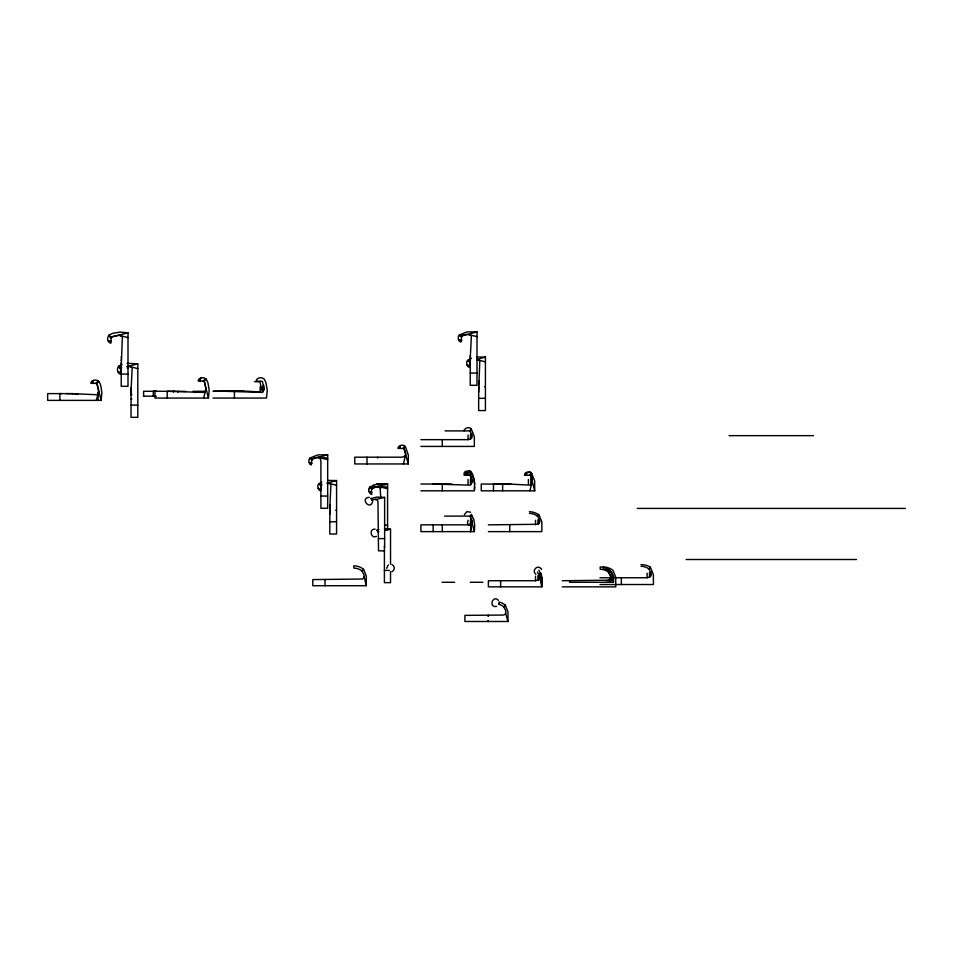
<?xml version="1.0" encoding="UTF-8"?>
<svg xmlns="http://www.w3.org/2000/svg" width="953" height="953" viewBox="0 0 953 953"><rect width="100%" height="100%" fill="white"/><g stroke="black" fill="none" stroke-linecap="round" stroke-linejoin="round"><path stroke-width="1.43" d="M128 337.624L119.995 335.563A8.422 4.622 -18.9 0 0 118.196 335.444L111.251 336.981L110.977 343.068L110.167 342.973A3.347 2.525 74.5 0 1 108.63 341.793L108.07 340.709A4.741 3.574 74.5 0 1 107.892 340.185A5.301 5.301 0 0 1 108.571 335.766A5.551 5.551 0 0 1 109.166 335.039A19.62 18.143 -24.1 0 1 113.24 333.216L120.149 332.085L128 332.859L128 386.31L121.222 386.31L121.245 366.56M127.547 363.272L137.804 363.879L137.804 417.343L131.026 417.343L131.133 387.728M327.808 480.431L336.576 480.55L336.576 534.014L329.809 534.014L329.833 512.571M477 336.623L467.732 334.443A8.315 5.122 -25.1 0 0 464.147 334.991C459.096 334.455 463.182 341.853 460.668 341.972A3.347 2.525 74.5 0 1 459.143 340.793L458.572 339.709A4.741 3.574 74.5 0 1 458.393 339.173L458.262 336.981A3.193 3.193 0 0 1 459.691 334.872L467.125 331.906L477 331.858L477 385.31L470.234 385.31L470.258 364.225M476.643 356.994L485.422 357.113L485.422 410.576L478.656 410.576L478.68 389.134M121.245 367.096L122.353 336.969A4.705 2.907 -25.2 0 0 121.65 336.147L120.388 335.635M470.246 366.607L470.282 361.401M478.668 392.207L479.776 361.223A4.705 2.907 -25.2 0 0 479.073 360.401L477 359.757M121.257 364.796L121.269 362.45M329.821 514.251L329.917 504.673M131.073 393.47L131.061 395.245M329.845 511.892L330.274 510.189M470.27 363.2L470.341 355.54M478.68 388.455L478.692 386.573M131.085 392.219L131.109 389.991M470.282 360.353L470.305 358.197M121.281 360.853L121.293 359.305M329.869 508.437L329.881 506.77M478.728 383.451L478.704 385M470.317 357.339L471.366 335.968A4.705 2.907 -25.2 0 0 470.651 335.146L469.4 334.634M420.904 490.807L474.368 490.807L474.606 482.957L473.176 476.047A21.74 19.751 65.3 0 0 471.306 471.961A3.133 3.133 0 0 0 469.686 470.675L465.469 471.413A3.335 2.525 -15.5 0 0 464.29 472.879L464.123 473.784L470.246 474.058L471.783 481.003A8.422 4.622 71.1 0 1 471.664 482.802L471.08 484.446A4.705 2.907 64.8 0 1 470.258 485.16L433.15 484.029M478.74 382.594L478.763 380.807M121.317 357.971L121.329 356.589M131.121 389.003L132.157 367.989A4.705 2.907 -25.2 0 0 131.454 367.167L129.799 366.583A8.422 4.622 -18.9 0 0 128 366.464L127.011 366.524M329.905 505.602L330.941 484.66A4.705 2.907 -25.2 0 0 330.226 483.838L327.308 483.135M368.775 489.52L368.966 491.224A4.741 3.574 74.7 0 0 369.145 491.76L369.716 492.832A3.347 2.525 74.7 0 0 371.241 494.011C371.646 489.532 370.681 487.436 376.221 486.602A5.373 2.776 -25.4 0 1 378.246 486.53L387.573 488.686M529.939 490.807L532.131 481.527A8.315 5.122 64.9 0 0 531.571 477.941C532.119 472.891 524.71 476.976 524.603 474.463A3.347 2.525 -15.5 0 1 525.818 472.902L526.866 472.366A4.741 3.574 -15.5 0 1 527.39 472.188L529.594 472.057A3.193 3.193 0 0 1 531.178 472.879L529.523 475.273M524.472 475.273L524.626 474.38M474.689 486.757L474.523 489.425M542.174 582.902L541.828 586.857L488.377 586.857L488.377 580.734L535.515 580.734L538.29 580.02M470.639 531.631L471.783 521.339L470.222 516.371L474.368 531.631L420.904 531.631L420.904 524.853L468.435 524.853L470.806 524.055L471.759 521.982A5.325 2.752 64.6 0 0 471.723 520.636M97.909 400.379L98.504 391.504M368.775 489.532L368.835 489.008A3.193 3.193 0 0 1 370.264 486.923M408.229 463.956L404.072 448.672L405.525 452.604A5.373 2.788 64.6 0 1 405.585 454.617L405.525 454.903A6.457 3.979 49.1 0 1 404.572 456.463L401.916 457.19L354.766 457.19L354.766 463.956L408.229 463.956L408.349 455.177L405.704 447.422L405.168 446.623L403.762 448.434L398.02 448.434L398.116 447.624A3.347 2.525 -15.5 0 1 399.295 446.087L400.379 445.527A4.741 3.574 -15.5 0 1 400.903 445.349L403.107 445.218A3.193 3.193 0 0 1 405.216 446.647M474.368 531.631L474.677 525.174L473.844 519.659L471.306 514.298L470.21 516.347M504.423 484.064L511.022 484.136L481.253 484.029L481.253 490.807L534.716 490.807L534.657 480.92L531.655 473.462A3.109 3.109 0 0 0 530.023 472.176L525.818 472.914M366.25 585.714L366.297 576.077L363.593 569.346A15.308 15.308 0 0 0 353.825 565.82L353.825 568.107A13.008 13.008 0 0 1 362.128 571.109L364.07 575.112A4.431 2.835 56.6 0 1 364.141 576.565L366.25 585.714L312.798 585.714L312.798 579.591L362.474 579.019A7.529 4.872 55.2 0 0 363.939 577.315A4.896 3.133 56.6 0 0 364.141 576.565M507.937 621.487L505.602 613.136A8.708 5.361 49 0 1 503.601 615.054L464.897 615.364L464.897 621.487L507.937 621.487L507.985 611.85L505.281 605.131A15.236 15.141 39.7 0 0 499.015 601.998A3.526 3.526 0 0 1 498.812 604.154M471.664 482.802L471.783 481.527A8.315 5.122 64.9 0 0 471.235 477.941L469.996 475.344L471.306 473.462A3.133 3.133 0 0 0 469.686 472.176L465.469 472.914A3.335 2.525 -15.5 0 0 464.29 474.38L464.123 475.273L469.972 475.333M470.377 531.631L471.759 521.982M372.659 501.528C370.109 511.094 359.531 497.919 369.228 497.347M464.361 514.644L466.851 511.594L470.568 512.237M92.739 383.356L93.251 380.45A4.741 3.574 -15.5 0 1 93.787 380.271A5.301 5.301 0 0 1 98.207 380.95A5.551 5.551 0 0 1 98.933 381.545A19.62 18.143 65.9 0 1 100.744 385.62L101.876 392.529L101.113 400.379L47.65 400.379L47.65 393.601L61.492 393.613M200.047 381.045L200.571 378.138A4.741 3.574 -15.5 0 1 201.095 377.96M399.855 448.434L400.379 445.527M526.342 475.273L526.866 472.366M154.958 391.29L154.958 398.068L208.421 398.068L209.195 390.218L208.052 383.309A19.62 18.143 65.9 0 0 206.241 379.234A5.551 5.551 0 0 0 205.514 378.651A5.301 5.301 0 0 0 201.095 377.96M612.624 582.271L612.672 576.077M96.336 400.379L98.409 392.374A8.422 4.622 71.1 0 0 98.516 390.575L96.968 383.618L101.113 400.379M203.656 398.068L205.717 390.063A8.422 4.622 71.1 0 0 205.836 388.264L204.276 381.307L208.421 398.068M403.464 463.956L405.525 454.903M98.326 392.767L97.814 394.03A4.705 2.907 64.8 0 1 96.992 394.733L72.607 393.66M205.645 390.456L205.133 391.719A4.705 2.907 64.8 0 1 204.311 392.422L167.204 391.29L167.204 398.068M531.929 483.195L531.429 484.446A4.705 2.907 64.8 0 1 530.595 485.16L510.594 484.136M505.614 613.089L505.84 612.171A4.622 2.704 56.4 0 0 505.733 610.778L503.815 606.894A12.925 12.818 39.7 0 0 498.741 604.297L498.8 604.321M538.052 580.163A7.695 4.979 55.2 0 0 538.921 579.448L539.684 577.863A4.408 2.835 56.6 0 0 539.696 576.517L537.409 572.014M468.054 520.267C466.136 525.067 469.519 526.175 471.485 523.114A6.611 4.074 49.1 0 0 471.664 522.578M470.711 524.138A6.445 3.967 49.1 0 0 471.235 523.578L471.306 523.471M403.048 448.434L404.691 446.04M445.051 430.899L469.9 430.899L471.306 429.088A3.133 3.133 0 0 0 469.686 427.802L467.411 427.718A6.147 6.147 0 0 0 466.351 428.052L464.492 429.553A2.621 2.621 0 0 0 464.123 430.899M530.249 475.273L531.655 473.462M537.361 516.109L538.779 514.298M648.969 569.001L650.375 567.19L647.266 565.653A18.869 18.869 0 0 0 641 564.652M121.984 364.618A19.62 18.143 -24.1 0 0 118.97 366.059A5.551 5.551 0 0 0 118.386 366.786A5.301 5.301 0 0 0 117.695 371.205A4.741 3.574 74.5 0 0 117.874 371.73L118.434 372.814A3.347 2.525 74.5 0 0 119.971 373.993C122.973 374.72 118.637 368.203 121.722 367.763M309.808 463.766A3.347 2.525 74.5 0 0 311.345 464.945C311.738 460.454 310.773 458.369 316.325 457.535A5.373 2.788 -25.4 0 1 318.338 457.476L327.677 459.608M319.267 483.576A3.193 3.193 0 0 0 317.849 485.673L317.968 487.876A4.741 3.574 74.5 0 0 318.147 488.401L318.719 489.485A3.347 2.525 74.5 0 0 320.244 490.664C323.198 491.343 319.076 485.256 321.828 484.434M468.114 360.139A3.193 3.193 0 0 0 466.684 362.235L466.815 364.439A4.741 3.574 74.5 0 0 466.994 364.963L467.554 366.047A3.347 2.525 74.5 0 0 469.09 367.227L469.9 367.358L470.174 361.235M372.087 488.317L370.24 486.947L376.638 484.172M372.194 488.198L378.031 486.471M362.128 571.109L363.593 569.346M503.815 606.894L505.281 605.131M95.919 383.356L98.195 380.962M203.239 381.045L205.514 378.651M93.251 380.45L92.179 381.021A3.347 2.525 -15.5 0 0 91 382.546L90.869 383.356L96.646 383.356L98.933 381.545M200.571 378.138L199.487 378.698A3.347 2.525 -15.5 0 0 198.307 380.235L198.176 381.045L203.954 381.045L206.241 379.234M388.336 564.926L386.644 568.298M309.82 463.766L309.248 462.681A4.741 3.574 74.5 0 1 309.07 462.157L308.939 459.954A3.193 3.193 0 0 1 310.368 457.857L317.802 454.891L327.677 454.831L327.677 508.294L320.911 508.294L320.911 461.145L320.184 458.5A6.457 3.979 -40.9 0 0 318.636 457.535M370.24 486.959L371.039 486.423M611.933 580.163L562.258 580.734M321.757 482.135L319.243 483.612L321.054 485.017M371.074 498.431L370.884 498.526A3.252 3.24 0 0 1 371.515 499.217A3.228 3.228 7.6 0 1 372.004 500.325L372.301 500.182M378.198 531.965L377.984 532.072A3.228 3.228 7.6 0 0 377.459 531.071A3.252 3.24 0 0 0 376.769 530.309L376.971 530.225M376.387 536.408C370.657 539.16 368.811 528.486 375.125 529.141M391.921 571.645C395.019 570.549 395.019 565.665 391.921 564.581M471.509 358.304L468.09 360.174L469.9 361.58M372.754 485.494L373.671 485.089M370.884 498.526L376.876 497.121L384.631 497.395L384.631 547.63M376.769 530.309L378.817 529.594M374.184 487.197L376.221 486.614M384.714 484.66L387.573 483.886L387.573 529.832M461.764 335.98L477 331.858M476.845 359.436L485.422 357.113M312.429 458.953L327.677 454.831M327.058 483.123L336.576 480.55M372.337 488.019L387.573 483.91L376.638 484.16M496.608 606.406C488.353 608.157 492.57 594.267 498.455 600.319M111.251 336.981L128 332.859M127.333 366.452L137.804 363.879M384.631 497.395L375.494 499.515A4.896 3.133 -33.4 0 1 376.232 499.717A7.529 4.872 -34.8 0 1 377.948 501.183L378.52 550.858L384.631 550.858M384.821 530.511L390.527 529.189L390.527 564.271M377.698 483.957L378.806 483.79M379.937 483.671L387.573 483.91M420.904 439.655L468.054 439.655L470.711 438.928A6.457 3.979 49.1 0 0 471.664 437.367L471.723 437.082A5.373 2.788 64.6 0 0 471.664 435.068L469.972 430.947M488.377 524.853L538.052 524.293A7.529 4.872 55.2 0 0 539.517 522.578L539.684 521.982A4.408 2.835 56.6 0 0 539.696 520.636L537.706 516.383A13.008 13.008 0 0 0 529.403 513.381M599.973 577.756L647.111 577.756L649.767 577.03A6.457 3.979 49.1 0 0 650.72 575.469L650.78 575.183A5.373 2.788 64.6 0 0 650.72 573.17L649.303 569.275A13.008 13.008 0 0 0 641 566.273M606.311 580.734L608.312 580.413A8.708 5.361 49 0 0 610.313 578.459L610.528 577.542A4.622 2.704 56.4 0 0 610.42 576.148L608.502 572.265A13.008 13.008 0 0 0 600.199 569.263L600.199 566.964A15.308 15.308 0 0 1 609.968 570.502L611.671 573.206A10.292 7.85 64 0 1 612.672 576.077M384.536 528.82L390.527 529.189M127.154 363.355L128 363.355M127.154 367.953L128 367.953M470.234 373.076L477 373.076M121.222 374.076L128 374.076M254.451 381.629L259.931 381.879L261.301 388.121A7.564 4.146 71.1 0 1 261.193 389.729L260.669 391.218A4.229 2.609 64.8 0 1 259.931 391.85L239.298 390.897L213.019 391.29L243.992 391.29M484.577 386.751L485.422 386.751M193.114 391.302L205.371 391.302M153.886 391.29L154.684 391.29M193.769 391.85L205.431 391.85M131.061 394.387L131.907 394.387M143.474 396.186L155.506 396.186M213.019 398.068L266.483 398.068L267.257 390.218L266.113 383.309A19.62 18.143 65.9 0 0 264.303 379.234A5.349 5.349 0 0 0 259.156 377.936L257.584 378.686A3.335 2.525 -15.5 0 0 256.393 380.14L256.238 381.045L262.361 381.319L263.898 388.264A8.422 4.622 71.1 0 1 263.778 390.063L263.195 391.719A4.705 2.907 64.8 0 1 262.373 392.422L225.265 391.29M478.656 398.33L485.422 398.33M131.037 398.973L131.883 398.973M131.026 405.096L137.804 405.096M729.033 435.652L813.576 435.652M420.904 446.421L474.368 446.421L474.32 436.545L471.306 429.088M420.904 484.029L451.877 484.029M320.911 485.339L321.757 485.339M320.911 496.048L327.677 496.048M637.271 508.414L905.35 508.414M335.742 510.189L336.576 510.189M444.646 516.109L471.854 516.109M329.809 521.767L336.576 521.767M384.619 525.163L387.573 525.163M488.377 531.631L541.828 531.631L541.876 521.994L539.172 515.263A15.308 15.308 0 0 0 529.403 511.737M378.52 538.612L384.631 538.612M686.136 559.506L856.485 559.506M384.404 570.406L389.384 570.406M442.037 582.271L454.641 582.271M470.258 582.271L482.861 582.271M599.973 584.523L653.424 584.523L653.377 574.647L650.375 567.19M562.258 586.857L615.709 586.857L615.757 577.22L613.065 570.502A15.308 15.308 0 0 0 603.285 566.964L603.285 569.263A13.008 13.008 0 0 1 611.588 572.265L613.577 576.517A4.408 2.835 56.6 0 1 613.577 577.863L613.398 578.459A7.529 4.872 55.2 0 1 611.933 580.163M227.255 391.29L228.613 391.302M155.673 391.302L156.447 391.302L153.278 391.29L153.278 396.186M174.459 391.302L143.605 391.29L143.605 396.186M153.135 396.186L155.911 396.186L154.946 396.186M175.912 391.314L173.327 391.302L173.327 392.148M66.305 393.613L68.878 393.625M502.35 484.053L499.956 484.041M176.77 391.326L179.76 391.349M69.462 393.637L72.44 393.66M505.983 484.076L493.499 484.029L493.499 490.807M180.26 391.349L182.821 391.373M75.501 393.684L59.896 393.601L59.896 400.379M508.997 484.112L507.604 484.1M183.298 391.385L185.68 391.421M75.668 393.696L78.241 393.732M372.051 494.142L371.241 494.011M318.028 457.44L327.677 458.036M377.936 486.518L387.573 487.114M370.205 491.939L369.145 491.748L372.051 492.284L371.122 492.093M458.572 339.709L461.478 340.233M466.994 364.963L469.9 365.487M108.07 340.709L110.977 341.234M117.874 371.73L120.781 372.254M309.248 462.681L312.155 463.206M318.147 488.401L321.054 488.925M608.622 580.734C614.852 582.235 610.516 574.302 608.502 572.265M378.234 486.554L378.532 486.614A6.457 3.967 -40.8 0 1 380.092 487.555L380.807 498.359M477.822 359.9L485.422 361.878M130.192 366.667L137.804 368.644M328.976 483.338L336.576 485.315M459.084 335.385L461.478 337.04M467.506 360.651L469.9 362.307M369.657 487.424L372.051 489.092M309.761 458.369L312.155 460.025M318.659 484.088L321.054 485.744M540.494 568.119C536.587 564.641 531.548 571.586 535.943 574.254M459.668 334.908L461.478 336.314M538.779 570.168L541.459 575.267L542.197 581.795M310.344 457.893L312.155 459.298M108.582 335.766L110.977 338.041M118.386 366.786L120.781 369.073M540.78 568.369L541.53 569.441M109.166 335.039L110.977 337.314M118.97 366.059L120.781 368.346M609.968 570.502L611.314 572.515A17.118 17.118 0 0 1 613.625 580.663L613.589 582.271L569.584 582.271L569.584 580.734M380.08 487.579L380.664 488.853M471.306 473.462L473.844 478.835L474.677 484.338M539.946 573.777A3.228 3.228 -82.4 0 1 538.898 574.218L539.041 574.504M540.017 573.742A3.252 3.24 0 0 0 540.708 573.098L540.792 573.301M540.708 573.098L542.126 579.353L541.828 586.857L539.72 577.721A5.253 3.371 56.6 0 0 538.874 574.242M530.595 475.559L534.716 490.807M650.696 571.645L650.696 576.231M649.517 572.658L649.517 577.256M647.111 573.158L647.111 577.756M621.356 577.756L621.356 584.523M539.1 518.754L539.1 523.34M539.1 574.635L539.1 579.221M537.921 519.766L537.921 524.364M537.921 575.648L537.921 580.234M535.515 520.267L535.515 524.853M535.515 576.148L535.515 580.734M531.977 477.929L531.977 482.516M530.797 478.942L530.797 483.528M528.403 479.442L528.403 484.029M509.76 524.853L509.76 531.631M502.648 484.029L502.648 490.807M500.611 580.734L500.611 586.857M488.424 615.364L488.424 616.138M488.424 620.725L488.424 621.487M488.055 615.364L488.055 616.138M488.055 620.725L488.055 621.487M471.64 433.544L471.64 438.142M471.64 477.929L471.64 482.516M471.64 518.754L471.64 523.34M470.46 434.556L470.46 439.154M470.46 478.942L470.46 483.528M470.46 519.766L470.46 524.364M468.054 435.056L468.054 439.655M468.054 479.442L468.054 484.029M442.299 439.655L442.299 446.421M442.299 484.029L442.299 490.807M442.299 524.853L442.299 531.631M433.15 524.853L433.15 531.631M390.527 571.669L390.527 582.652L384.404 582.652L384.404 545.747M377.722 457.19L377.722 458.036M367.012 457.19L367.012 463.956M325.033 579.591L325.033 585.714M263.743 385.191L263.743 389.777M262.563 386.203L262.563 390.79M260.169 386.704L260.169 391.29M234.414 391.29L234.414 398.068M177.913 391.326L177.913 392.171M470.258 524.424A8.148 5.015 49.1 0 1 469.722 524.638M471.592 522.852A6.385 3.931 49.1 0 1 471.235 523.578M469.114 524.781A11.257 6.933 49.1 0 1 468.435 524.853M377.912 532.143A5.253 3.371 -33.4 0 1 378.877 531.691M372.015 500.361A5.253 3.371 -33.4 0 1 375.53 499.443M539.72 577.721A4.896 3.133 56.6 0 1 539.517 578.459"/></g></svg>
